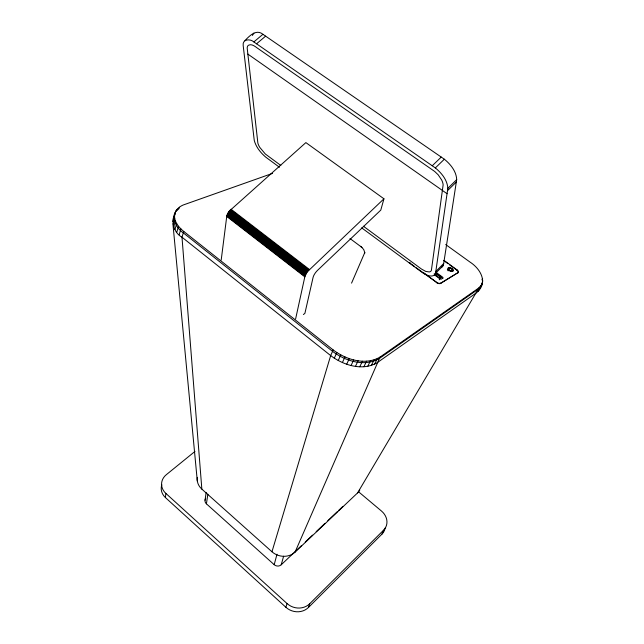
<?xml version="1.0" encoding="UTF-8"?>
<svg xmlns="http://www.w3.org/2000/svg" width="644" height="644" viewBox="0 0 644 644"><rect width="100%" height="100%" fill="white"/><g stroke="black" fill="none" stroke-linecap="round" stroke-linejoin="round"><path stroke-width="0.97" d="M361.687 227.871L422.384 272.613C425.829 274.98 433.042 278.619 435.529 273.362L447.83 188.362C447.403 180.046 441.543 172.986 435.344 167.923L253.849 41.924C250.25 38.584 242.305 39.059 243.166 45.378L254.243 140.328C255.974 147.065 260.595 152.765 265.819 157.2L279.456 167.247M441.478 267.646L443.394 265.36L456.693 179.644C456.371 171.336 450.542 164.244 444.344 159.213L262.937 34.293C256.207 28.747 249.494 35.927 244.881 40.644M441.446 277.322L435.577 272.855M349.982 238.53L361.751 247.288L363.739 249.606L364.778 252.561L351.56 283.135M385.12 528.112A15.263 13.105 24.5 0 1 381.948 534.126L308.468 607.453A16.084 14.723 22 0 1 285.88 607.276L165.436 497.587L165.822 493.36A15.271 13.162 2.6 0 1 166.281 474.725L194.963 451.428M364.689 253.366L364.778 252.561M221.206 260.015L226.809 215.909L228.942 211.433L305.876 142.606L383.953 198.795L380.789 210.097L317.621 270.279A6.907 2.455 -52.6 0 0 313.065 277.475L304.894 313.37L303.404 314.53M272.517 173.381L184.756 204.454C170.435 208.68 169.122 230.117 181.994 237.217L330.67 355.585C343.453 365.293 362.572 371.338 377.344 362.596L476.254 292.94C488.651 283.086 480.762 269.007 470.064 262.116L445.68 244.551M205.034 500.219L206.169 492.467M301.609 545.468L281.219 564.78A4.999 4.508 16.5 0 1 274.191 564.683L206.418 503.825L207.867 494.165M174.91 213.341C173.067 220.594 178.46 227.195 183.773 231.438L333.198 349.958C346.045 359.666 365.18 365.784 380.032 357.082L478.983 287.844L481.784 284.769M295.612 318.949L304.934 276.3L307.309 271.808L383.953 198.795M274.191 564.683L277.001 554.21M281.219 564.78L283.61 556.223M172.785 221.528L175.884 211.079M482.799 280.808L481.1 286.041L478.299 289.124L379.364 358.467C364.528 367.177 345.393 361.075 332.562 351.366L183.331 232.887C175.619 227.743 170.789 216.843 177.39 209.034M174.661 218.324L172.938 224.088L197.305 480.996M179.394 207.231L178.968 208.664L176.963 210.475M173.671 226.736L175.401 220.964M359.755 490.132A15.657 13.234 20.1 0 1 357.589 492.901L295.057 552.125A16.382 14.579 16.3 0 1 271.961 551.763L330.67 355.585L333.198 349.958M174.967 229.425L176.706 223.653M176.802 232.098L178.557 226.326M179.161 234.714L180.924 228.934M285.88 607.276L287.031 603.517L165.822 493.36M183.773 231.438L181.994 237.217L201.846 489.118L271.961 551.763M308.468 607.453L309.756 603.702L383.599 530.157A15.351 13.138 24.4 0 0 381.473 511.038L358.475 491.71M479.056 289.84L479.796 287.949M381.948 534.126L383.599 530.157M173.204 219.089L174.17 216.827M295.057 552.125L380.032 357.082M252.408 35.412L253.913 33.086M334.292 358.201L336.836 352.582M338.221 360.543L340.789 354.933M342.383 362.564L344.967 356.953M346.697 364.222L349.298 358.619M351.093 365.486L353.709 359.899M355.48 366.339L358.112 360.761M359.771 366.766L362.427 361.195M363.9 366.758L366.565 361.204M367.788 366.323L370.461 360.777M371.363 365.47L374.043 359.932M374.567 364.222L377.255 358.7M416.298 267.791L436.391 282.209A3.429 1.819 26.1 0 0 440.81 283.102L457.884 272.718A3.357 1.739 26.3 0 0 456.942 269.804L444.014 260.409M434.201 273.764L439.699 278.297L441.422 277.379L441.229 277.757L435.392 273.225M439.24 279.81L439.788 278.731L434.378 274.755M436.254 282.491A3.429 1.819 26.1 0 0 440.665 283.392L440.81 283.102M458.045 271.446A3.357 1.739 26.3 0 0 456.797 270.086L456.942 269.804M440.665 283.392L457.884 272.718M481.945 279.85L482.622 278.578M478.983 287.844L357.589 492.901M477.872 291.515L482.517 282.877M435.795 271.535L443.684 263.517M435.529 273.362L443.394 265.36M447.83 188.362L456.693 179.644M447.491 190.696L456.33 182.002M432.245 165.774L441.245 157.08M435.344 167.923L444.344 159.213M305.248 542.023L312.533 535.124M316.18 531.678L324.914 523.403M327.828 520.65L337.303 511.682M338.76 510.306L342.399 506.852A4.79 4.106 20.5 0 0 342.769 506.45M256.537 43.8L265.634 36.145M253.849 41.924L262.937 34.293M442.806 278.2L441.438 279.029A1.304 0.684 26.1 0 1 439.772 278.739M440.295 278.039L439.731 277.822M247.835 54.088L447.057 193.707M443.877 260.691L447.91 263.629M449.528 264.805L456.797 270.086M436.254 272.484L442.517 277.081A1.304 0.684 26.1 0 1 442.782 278.184M434.805 274.722L436.382 275.882M280.816 165.436L265.304 153.988L259.693 147.267A12.019 4.822 49.3 0 1 257.874 143.145L247.183 47.978A13.661 5.981 51.8 0 1 248.415 45.265C251.361 43.631 254.638 46.054 256.948 47.801L434.676 171.449L438.21 174.838L441.679 179.998A14.248 7.036 46.3 0 1 443.136 184.868L431.367 270.472A12.606 5.514 44.7 0 1 429.306 271.937L425.764 271.422L421.49 269.055L363.385 226.213M423.623 272.798L436.391 282.209M414.704 266.616L409.914 263.082A3.389 1.787 25.1 0 1 409.302 262.551M231.043 209.228L309.442 269.498M230.496 209.711L308.895 270.013M229.956 210.242L308.347 270.577M229.433 210.821L307.816 271.18M228.942 211.433L307.309 271.808M228.483 212.077L306.826 272.468M228.065 212.737L306.383 273.137M227.694 213.397L305.989 273.805M227.38 214.058L305.634 274.465M227.131 214.702L305.345 275.109M226.938 215.321L305.103 275.721M226.809 215.909L304.934 276.3M226.744 216.456L304.829 276.823M360.455 246.322L361.928 247.465M201.846 489.118A15.963 13.741 6.6 0 1 197.322 477.389M458.214 271.985A3.357 1.739 26.3 0 1 457.739 273M410.051 262.792A3.389 1.787 25.1 0 1 409.729 262.535M448.192 270.85A3.003 1.562 26.2 0 1 447.411 269.385M206.418 503.825A4.878 4.258 6.1 0 1 205.637 498.657M309.756 603.702A16.181 14.78 21.9 0 1 287.031 603.517M165.436 497.587A15.182 13.122 2.5 0 1 161.813 484.755M448.61 270.037A3.003 1.554 26.2 0 0 453.287 270.899A3.003 1.554 26.2 0 0 449.923 267.679A3.003 1.554 26.2 0 0 448.61 270.037M449.085 270.094A2.125 1.103 26.2 0 0 452.394 270.705A2.125 1.103 26.2 0 0 450.019 268.427A2.125 1.103 26.2 0 0 449.085 270.094M448.932 269.957A2.52 1.304 26.2 0 0 452.853 270.681A2.52 1.304 26.2 0 0 450.035 267.976A2.52 1.304 26.2 0 0 448.932 269.957"/></g></svg>
